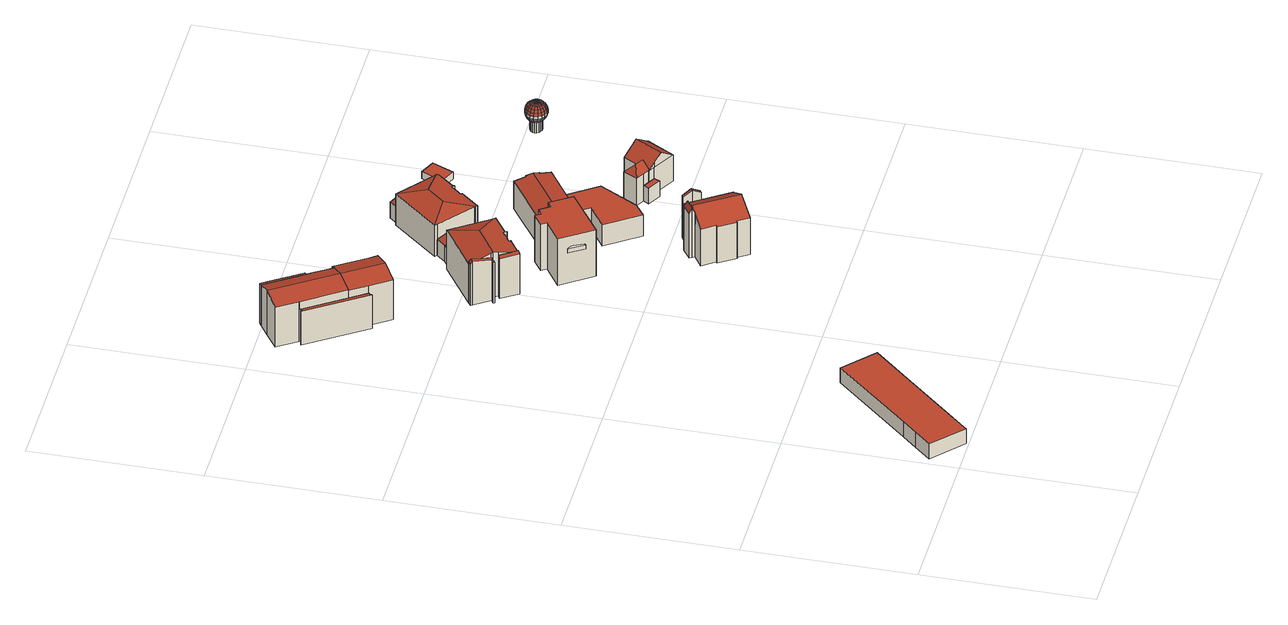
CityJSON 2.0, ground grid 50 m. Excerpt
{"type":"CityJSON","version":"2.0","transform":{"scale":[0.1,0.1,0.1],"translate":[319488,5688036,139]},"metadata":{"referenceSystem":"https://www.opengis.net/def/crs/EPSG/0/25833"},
"CityObjects":{
"building1":{"type":"Building","attributes":{"Dachtyp_tdc":"tdcPolyFlatRoof","Gemeindeschluessel":14713000,"Dachneigung":0,"QualitaetDacherkennung":62,"Geometrietyp2DReferenz":"3000","function":"31001_9998","roofType":"1000","measuredHeight":4.95},"geometry":[{"type":"MultiSurface","lod":"2","boundaries":[[[0,1,2,3]],[[1,4,5,2]],[[4,6,7,5]],[[6,8,9,7]],[[8,10,11,9]],[[10,12,13,11]],[[12,14,15,13]],[[14,16,17,15]],[[16,0,3,17]],[[16,14,12,10,8,6,4,1,0]],[[3,2,5,7,9,11,13,15,17]]],"semantics":{"surfaces":[{"type":"WallSurface"},{"type":"RoofSurface"},{"type":"GroundSurface"}],"values":[0,0,0,0,0,0,0,0,0,1,2]}}]},
"building2":{"type":"Building","attributes":{"Gemeindeschluessel":14713000,"Geometrietyp2DReferenz":"3000","function":"31001_9998","roofType":"9999"},"children":["building2-1","building2-2","building2-3","building2-4","building2-5","building2-6"]},
"building2-1":{"type":"BuildingPart","attributes":{"Dachtyp_tdc":"tdcFreeFormRoof","Dachneigung":65.23,"QualitaetDacherkennung":29,"Geometrietyp2DReferenz":"3000","roofType":"5000","measuredHeight":11.98},"parents":["building2"],"geometry":[{"type":"MultiSurface","lod":"2","boundaries":[[[18,19,20,21]],[[19,22,23,20]],[[22,24,25,23]],[[26,24,22]],[[27,26,22,19]],[[27,19,18]],[[26,27,18,24]],[[21,20,23,25]],[[21,25,24,18]]],"semantics":{"surfaces":[{"type":"WallSurface"},{"type":"RoofSurface"},{"type":"GroundSurface"},{"type":"ClosureSurface"}],"values":[0,0,0,1,1,1,1,2,3]}}]},
"building2-2":{"type":"BuildingPart","attributes":{"Dachtyp_tdc":"tdcPolyFlatRoof","Dachneigung":17.29,"QualitaetDacherkennung":44,"Geometrietyp2DReferenz":"3000","roofType":"2100","measuredHeight":13.89},"parents":["building2"],"geometry":[{"type":"MultiSurface","lod":"2","boundaries":[[[28,29,30,31,32]],[[33,34,35,36]],[[34,37,38,39,35]],[[37,34,33,29,28]],[[31,30,36,35,39]],[[29,33,36,30]],[[32,38,37,28]],[[32,31,39,38]]],"semantics":{"surfaces":[{"type":"WallSurface"},{"type":"RoofSurface"},{"type":"GroundSurface"},{"type":"ClosureSurface"}],"values":[0,0,0,1,2,3,0,3]}}]},
"building2-3":{"type":"BuildingPart","attributes":{"Dachtyp_tdc":"tdcPolyFlatRoof","Dachneigung":16.34,"QualitaetDacherkennung":50,"Geometrietyp2DReferenz":"3000","roofType":"2100","measuredHeight":11.45},"parents":["building2"],"geometry":[{"type":"MultiSurface","lod":"2","boundaries":[[[40,41,42,43]],[[41,44,45,42]],[[44,46,47,45]],[[46,48,49,47]],[[48,50,51,49]],[[52,53,54,55]],[[53,56,57,54]],[[56,58,59,57]],[[58,40,43,59]],[[58,56,53,52,60,50,48,46,44,41,40]],[[43,42,45,47,49,51,61,55,54,57,59]],[[61,51,50,60]],[[55,61,60,52]]],"semantics":{"surfaces":[{"type":"WallSurface"},{"type":"RoofSurface"},{"type":"GroundSurface"},{"type":"ClosureSurface"}],"values":[0,0,0,0,0,0,0,0,0,1,2,3,3]}}]},
"building2-4":{"type":"BuildingPart","attributes":{"Dachtyp_tdc":"tdcFreeFormRoof","Dachneigung":68.12,"QualitaetDacherkennung":33,"Geometrietyp2DReferenz":"3000","roofType":"5000","measuredHeight":12.16},"parents":["building2"],"geometry":[{"type":"MultiSurface","lod":"2","boundaries":[[[38,62,63,39]],[[62,64,65,63]],[[64,32,31,65]],[[66,32,64]],[[67,66,64,62]],[[67,62,38]],[[66,67,38,32]],[[39,63,65,31]],[[39,31,32,38]]],"semantics":{"surfaces":[{"type":"WallSurface"},{"type":"RoofSurface"},{"type":"GroundSurface"},{"type":"ClosureSurface"}],"values":[0,0,0,1,1,1,1,2,3]}}]},
"building2-5":{"type":"BuildingPart","attributes":{"Dachtyp_tdc":"tdcGableRoof","Dachneigung":14.83,"QualitaetDacherkennung":77,"Geometrietyp2DReferenz":"3000","roofType":"3100","measuredHeight":15.1},"parents":["building2"],"geometry":[{"type":"MultiSurface","lod":"2","boundaries":[[[68,69,70,71]],[[69,72,73,70]],[[72,74,75,73]],[[74,76,77,78,75]],[[79,80,49,51,50]],[[80,81,82,49]],[[81,83,84,82]],[[83,33,36,84]],[[29,68,71,30]],[[83,81,80,79,85,86]],[[86,87,76,74,72,69,68,29,33,83]],[[71,70,73,75,78,88,61,51,49,82,84,36,30]],[[88,78,77,89]],[[89,77,76,87,86]],[[85,90,86]],[[88,89,90,60,61]],[[90,89,86]],[[79,50,60,90,85]],[[50,51,61,60]],[[33,29,30,36]]],"semantics":{"surfaces":[{"type":"WallSurface"},{"type":"RoofSurface"},{"type":"GroundSurface"},{"type":"ClosureSurface"}],"values":[0,0,0,0,0,0,0,0,0,1,1,2,3,3,0,3,3,0,3,3]}}]},
"building2-6":{"type":"BuildingPart","attributes":{"Dachtyp_tdc":"tdcGableRoof","Dachneigung":15.19,"QualitaetDacherkennung":74,"Geometrietyp2DReferenz":"3000","roofType":"3100","measuredHeight":15.12},"parents":["building2"],"geometry":[{"type":"MultiSurface","lod":"2","boundaries":[[[91,92,93,25,24]],[[92,94,95,93]],[[94,96,52,55,95]],[[77,97,18,21,78]],[[92,91,97,76,87,86,98]],[[96,94,98,86,90]],[[77,76,97]],[[92,98,94]],[[25,93,95,55,61,88,78,21]],[[60,52,96,90]],[[55,52,60,61]],[[78,88,89,77]],[[88,61,60,90,89]],[[24,18,97,91]],[[24,25,21,18]],[[86,87,76,77,89]],[[86,89,90]]],"semantics":{"surfaces":[{"type":"WallSurface"},{"type":"RoofSurface"},{"type":"GroundSurface"},{"type":"ClosureSurface"}],"values":[0,0,0,0,1,1,0,0,2,0,3,3,3,0,3,3,3]}}]},
"building3":{"type":"Building","attributes":{"Gemeindeschluessel":14713000,"Geometrietyp2DReferenz":"3000","function":"31001_9998","roofType":"9999"},"children":["building3-1","building3-2","building3-3","building3-4"]},
"building3-1":{"type":"BuildingPart","attributes":{"Dachtyp_tdc":"tdcHipAndGableRoof","Dachneigung":14.67,"QualitaetDacherkennung":50,"Geometrietyp2DReferenz":"3000","roofType":"5000","measuredHeight":15.22},"parents":["building3"],"geometry":[{"type":"MultiSurface","lod":"2","boundaries":[[[99,100,101,102]],[[100,103,104,101]],[[103,105,106,104]],[[105,107,108,106]],[[107,109,110,108]],[[109,111,112,110]],[[111,113,114,112]],[[113,115,116,114]],[[115,117,118,116]],[[119,120,121,122,123]],[[120,124,125,126,121]],[[127,128,129,130]],[[128,131,132,133,129]],[[134,135,136]],[[134,137,138,135]],[[137,139,140,138]],[[139,141,142,140]],[[141,99,102,142]],[[137,134,131,128,143]],[[128,127,144,145,124,120,143]],[[120,119,146,117,115,113,111,109,107,105,103,100,99,141,139,137,143]],[[102,101,104,106,108,110,112,114,116,118,122,121,126,147,130,129,133,135,138,140,142]],[[123,146,119]],[[122,118,117,146,123]],[[145,125,124]],[[144,147,126,125,145]],[[127,130,147,144]],[[136,148,132,131,134]],[[136,135,133,132]],[[136,132,148]]],"semantics":{"surfaces":[{"type":"WallSurface"},{"type":"RoofSurface"},{"type":"GroundSurface"},{"type":"ClosureSurface"}],"values":[0,0,0,0,0,0,0,0,0,0,0,0,0,0,0,0,0,0,1,1,1,2,0,3,0,3,3,0,3,3]}}]},
"building3-2":{"type":"BuildingPart","attributes":{"Dachtyp_tdc":"tdcGableRoof","Dachneigung":14.58,"QualitaetDacherkennung":12,"Geometrietyp2DReferenz":"3000","roofType":"3100","measuredHeight":7.41},"parents":["building3"],"geometry":[{"type":"MultiSurface","lod":"2","boundaries":[[[149,136,135,150]],[[132,151,152,133]],[[151,149,150,152]],[[149,151,153]],[[136,149,153,148]],[[151,132,148,153]],[[150,135,133,152]],[[133,135,136,132]],[[132,136,148]]],"semantics":{"surfaces":[{"type":"WallSurface"},{"type":"RoofSurface"},{"type":"GroundSurface"},{"type":"ClosureSurface"}],"values":[0,0,0,0,1,1,2,3,3]}}]},
"building3-3":{"type":"BuildingPart","attributes":{"Dachtyp_tdc":"tdcGableRoof","Dachneigung":10.53,"QualitaetDacherkennung":10,"Geometrietyp2DReferenz":"3000","roofType":"3100","measuredHeight":14.84},"parents":["building3"],"geometry":[{"type":"MultiSurface","lod":"2","boundaries":[[[125,154,155,126]],[[154,156,157,155]],[[156,158,159,157]],[[158,160,161,159]],[[160,162,163,161]],[[162,164,127,130,163]],[[160,158,156,154,125,145,165]],[[165,164,162,160]],[[147,126,155,157,159,161,163,130]],[[145,144,165]],[[125,126,147,144,145]],[[144,127,164,165]],[[147,130,127,144]]],"semantics":{"surfaces":[{"type":"WallSurface"},{"type":"RoofSurface"},{"type":"GroundSurface"},{"type":"ClosureSurface"}],"values":[0,0,0,0,0,0,1,1,2,0,3,0,3]}}]},
"building3-4":{"type":"BuildingPart","attributes":{"Dachtyp_tdc":"tdcPolyFlatRoof","Dachneigung":15.26,"QualitaetDacherkennung":42,"Geometrietyp2DReferenz":"3000","roofType":"2100","measuredHeight":13.97},"parents":["building3"],"geometry":[{"type":"MultiSurface","lod":"2","boundaries":[[[166,123,122,167]],[[168,169,170,118,117]],[[169,166,167,170]],[[169,168,146,123,166]],[[167,122,118,170]],[[168,117,146]],[[117,118,122,123,146]]],"semantics":{"surfaces":[{"type":"WallSurface"},{"type":"RoofSurface"},{"type":"GroundSurface"},{"type":"ClosureSurface"}],"values":[0,0,0,1,2,0,3]}}]},
"building4":{"type":"Building","attributes":{"Gemeindeschluessel":14713000,"Geometrietyp2DReferenz":"3000","function":"31001_9998","roofType":"9999"},"children":["building4-1","building4-2","building4-3"]},
"building4-1":{"type":"BuildingPart","attributes":{"Dachtyp_tdc":"tdcGableRoof","Dachneigung":30.46,"QualitaetDacherkennung":59,"Geometrietyp2DReferenz":"3000","roofType":"3100","measuredHeight":16.02},"parents":["building4"],"geometry":[{"type":"MultiSurface","lod":"2","boundaries":[[[171,172,173,174]],[[172,175,176,177,173]],[[178,179,180,181]],[[179,171,174,180]],[[182,175,172,171]],[[171,179,178,182]],[[174,173,177,183,181,180]],[[184,176,175,182]],[[183,177,176,184]],[[178,181,185,184,182]],[[183,184,185,181]]],"semantics":{"surfaces":[{"type":"WallSurface"},{"type":"RoofSurface"},{"type":"GroundSurface"},{"type":"ClosureSurface"}],"values":[0,0,0,0,1,1,2,0,3,0,3]}}]},
"building4-2":{"type":"BuildingPart","attributes":{"Dachtyp_tdc":"tdcGableRoof","Dachneigung":29.22,"QualitaetDacherkennung":59,"Geometrietyp2DReferenz":"3000","roofType":"3100","measuredHeight":16.01},"parents":["building4"],"geometry":[{"type":"MultiSurface","lod":"2","boundaries":[[[186,187,188,189]],[[187,190,191,188]],[[190,192,193,191]],[[192,194,195,193]],[[194,196,197,195]],[[196,198,199,197]],[[198,200,201,199]],[[200,202,203,201]],[[202,204,205,203]],[[204,206,207,205]],[[206,208,209,207]],[[176,186,189,177]],[[210,211,208,206,204,202,200,198,196,194,192]],[[192,190,187,186,176,184,185,212,213,214,210]],[[189,188,191,193,195,197,199,201,203,205,207,209,215,216,181,183,177]],[[217,211,210]],[[215,209,208,211,217]],[[185,218,212]],[[214,217,210]],[[218,181,216,213,212]],[[215,217,214,213,216]],[[177,183,184,176]],[[183,181,218,185,184]]],"semantics":{"surfaces":[{"type":"WallSurface"},{"type":"RoofSurface"},{"type":"GroundSurface"},{"type":"ClosureSurface"}],"values":[0,0,0,0,0,0,0,0,0,0,0,0,1,1,2,0,3,0,0,3,3,3,3]}}]},
"building4-3":{"type":"BuildingPart","attributes":{"Dachtyp_tdc":"tdcFreeFormRoof","Dachneigung":67.08,"QualitaetDacherkennung":26,"Geometrietyp2DReferenz":"3000","roofType":"5000","measuredHeight":16.99},"parents":["building4"],"geometry":[{"type":"MultiSurface","lod":"2","boundaries":[[[219,220,221,222]],[[220,223,216,221]],[[223,218,181,216]],[[224,225,226,209,208]],[[225,219,222,226]],[[223,212,218,223,220,227]],[[220,219,225,227]],[[225,224,211,217,214,223,227]],[[222,221,216,181,216,215,209,226]],[[213,212,223]],[[216,181,218,212,213]],[[214,213,223]],[[208,211,224]],[[209,215,217,211,208]],[[215,216,213,214,217]]],"semantics":{"surfaces":[{"type":"WallSurface"},{"type":"RoofSurface"},{"type":"GroundSurface"},{"type":"ClosureSurface"}],"values":[0,0,0,0,0,1,1,1,2,0,3,0,0,3,3]}}]},
"building5":{"type":"Building","attributes":{"Gemeindeschluessel":14713000,"Geometrietyp2DReferenz":"3000","BezugspunktDach":"2000","function":"31001_9998"},"children":["building5-1","building5-2","building5-3"]},
"building5-1":{"type":"BuildingPart","attributes":{"Dachtyp_tdc":"tdcBarrelRoof","Dachneigung":34.78,"QualitaetDacherkennung":0,"Geometrietyp2DReferenz":"3000","measuredHeight":2.81},"parents":["building5"],"geometry":[{"type":"MultiSurface","lod":"2","boundaries":[[[228,229,230,231]],[[232,233,234,235]],[[231,230,236,237]],[[235,234,238,239]],[[237,236,240,241]],[[239,238,242,243]],[[241,240,244,245]],[[243,242,245,244]],[[229,228,246,247]],[[228,233,248,246]],[[233,232,249,248]],[[232,229,247,249]],[[233,228,231,237,241,245,242,238,234]],[[229,232,235,239,243,244,240,236,230]],[[247,246,248,249]]],"semantics":{"surfaces":[{"type":"RoofSurface"},{"type":"WallSurface"},{"type":"GroundSurface"}],"values":[0,0,0,0,0,0,0,0,1,1,1,1,1,1,2]}}]},
"building5-2":{"type":"BuildingPart","attributes":{"Dachtyp_tdc":"tdcFreeFormRoof","Dachneigung":89.73,"QualitaetDacherkennung":0,"Geometrietyp2DReferenz":"3000","measuredHeight":9.41},"parents":["building5"],"geometry":[{"type":"MultiSurface","lod":"2","boundaries":[[[250,251,252]],[[250,252,253]],[[250,253,254]],[[250,254,255]],[[250,255,256]],[[250,256,257]],[[250,257,258]],[[250,258,259]],[[250,259,260]],[[250,260,261]],[[250,261,262]],[[250,262,263]],[[250,263,264]],[[250,264,265]],[[250,265,266]],[[250,266,267]],[[250,267,268]],[[250,268,251]],[[251,269,270,252]],[[252,270,271,253]],[[253,271,272,254]],[[273,274,275,276]],[[276,275,277,278]],[[278,277,279,280]],[[280,279,281,282]],[[282,281,283,284]],[[284,283,285,286]],[[286,285,287,288]],[[288,287,289,290]],[[290,289,291,292]],[[292,291,293,294]],[[294,293,295,296]],[[296,295,297,298]],[[298,297,299,300]],[[257,301,302,258]],[[254,272,303,255]],[[255,303,304,256]],[[256,304,301,257]],[[258,302,305,259]],[[259,305,306,260]],[[260,306,307,261]],[[261,307,308,262]],[[262,308,309,263]],[[263,309,310,264]],[[267,311,312,268]],[[264,310,313,265]],[[265,313,314,266]],[[266,314,311,267]],[[268,312,269,251]],[[269,315,316,270]],[[270,316,317,271]],[[271,317,318,272]],[[272,318,319,303]],[[303,319,320,304]],[[304,320,321,301]],[[301,321,322,302]],[[302,322,323,305]],[[305,323,324,306]],[[306,324,325,307]],[[307,325,326,308]],[[308,326,327,309]],[[309,327,328,310]],[[310,328,329,313]],[[313,329,330,314]],[[314,330,331,311]],[[311,331,332,312]],[[312,332,315,269]],[[315,300,333,316]],[[316,333,334,317]],[[317,334,335,318]],[[318,335,336,319]],[[319,336,273,320]],[[320,273,276,321]],[[321,276,278,322]],[[322,278,280,323]],[[323,280,282,324]],[[324,282,284,325]],[[325,284,286,326]],[[326,286,288,327]],[[327,288,290,328]],[[331,296,298,332]],[[328,290,292,329]],[[329,292,294,330]],[[330,294,296,331]],[[332,298,300,315]],[[300,299,337,333]],[[333,337,338,334]],[[334,338,339,335]],[[335,339,340,336]],[[336,340,274,273]],[[341,342,343,344]],[[342,345,346,343]],[[345,347,348,346]],[[347,349,350,348]],[[349,351,352,350]],[[351,353,354,352]],[[353,355,356,354]],[[355,357,358,356]],[[357,359,360,358]],[[359,361,362,360]],[[361,363,364,362]],[[363,365,366,364]],[[365,367,368,366]],[[367,369,370,368]],[[369,371,372,370]],[[371,373,374,372]],[[373,375,376,374]],[[375,341,344,376]],[[299,377,378,337]],[[337,378,379,338]],[[338,379,380,339]],[[339,380,381,340]],[[340,381,382,274]],[[274,382,383,275]],[[275,383,384,277]],[[277,384,385,279]],[[279,385,386,281]],[[281,386,387,283]],[[283,387,388,285]],[[285,388,389,287]],[[287,389,390,289]],[[289,390,391,291]],[[291,391,392,293]],[[293,392,393,295]],[[295,393,394,297]],[[297,394,377,299]],[[377,395,396,378]],[[378,396,397,379]],[[379,397,398,380]],[[380,398,399,381]],[[381,399,400,382]],[[401,365,363,402]],[[402,363,361,403]],[[403,361,359,404]],[[404,359,357,405]],[[405,357,355,406]],[[406,355,353,407]],[[407,353,351,408]],[[408,351,349,409]],[[409,349,347,410]],[[410,347,345,411]],[[411,345,342,412]],[[412,342,341,413]],[[413,341,375,414]],[[344,343,346,348,350,352,354,356,358,360,362,364,366,368,370,372,374,376]],[[389,415,416,390]],[[386,417,418,387]],[[387,418,419,388]],[[388,419,415,389]],[[390,416,420,391]],[[391,420,421,392]],[[392,421,422,393]],[[393,422,423,394]],[[394,423,395,377]],[[395,414,424,396]],[[396,424,425,397]],[[397,425,426,398]],[[398,426,427,399]],[[399,427,401,400]],[[400,401,402,428]],[[428,402,403,429]],[[429,403,404,430]],[[430,404,405,417]],[[417,405,406,418]],[[418,406,407,419]],[[419,407,408,415]],[[415,408,409,416]],[[416,409,410,420]],[[420,410,411,421]],[[421,411,412,422]],[[382,400,428,383]],[[383,428,429,384]],[[384,429,430,385]],[[385,430,417,386]],[[422,412,413,423]],[[423,413,414,395]],[[414,375,373,424]],[[424,373,371,425]],[[425,371,369,426]],[[426,369,367,427]],[[427,367,365,401]]],"semantics":{"surfaces":[{"type":"RoofSurface"},{"type":"WallSurface"},{"type":"GroundSurface"}],"values":[0,0,0,0,0,0,0,0,0,0,0,0,0,0,0,0,0,0,0,0,0,0,0,0,0,0,0,0,0,0,0,0,0,0,0,0,0,0,0,0,0,0,0,0,0,0,0,0,0,0,0,0,0,0,0,0,0,0,0,0,0,0,0,0,0,0,0,0,0,0,0,0,0,0,0,0,0,0,0,0,0,0,0,0,0,0,0,0,0,0,1,1,1,1,1,1,1,1,1,1,1,1,1,1,1,1,1,1,1,1,1,1,1,1,1,1,1,1,1,1,1,1,1,1,1,1,2,2,2,2,2,2,2,2,2,2,2,2,2,2,2,2,2,2,2,2,2,2,2,2,2,2,2,2,2,2,2,2,2,2,2,2,2,2,2,2,2,2,2,2,2,2,2,2,2,2,2,2,2,2,2]}}]},
"building5-3":{"type":"BuildingPart","attributes":{"Dachtyp_tdc":"tdcHipRoof","Dachneigung":0,"QualitaetDacherkennung":0,"Geometrietyp2DReferenz":"3000","measuredHeight":15.72},"parents":["building5"],"geometry":[{"type":"MultiSurface","lod":"2","boundaries":[[[431,432,433,434,435,436,437,438,439,440]],[[440,439,441,442]],[[439,438,443,441]],[[438,437,444,443]],[[437,436,445,444]],[[436,435,446,445]],[[435,434,447,446]],[[434,433,448,447]],[[433,432,449,448]],[[432,431,450,449]],[[431,440,442,450]],[[442,441,443,444,445,446,447,448,449,450]]],"semantics":{"surfaces":[{"type":"RoofSurface"},{"type":"WallSurface"},{"type":"GroundSurface"}],"values":[0,1,1,1,1,1,1,1,1,1,1,2]}}]},
"building6":{"type":"Building","attributes":{"Gemeindeschluessel":14713000,"Geometrietyp2DReferenz":"3000","function":"31001_9998","roofType":"9999"},"children":["building6-1","building6-2","building6-3"]},
"building6-1":{"type":"BuildingPart","attributes":{"Dachtyp_tdc":"tdcGableRoof","Dachneigung":10.23,"QualitaetDacherkennung":22,"Geometrietyp2DReferenz":"3000","roofType":"3100","measuredHeight":6.64},"parents":["building6"],"geometry":[{"type":"MultiSurface","lod":"2","boundaries":[[[451,452,150,453]],[[452,151,152,150]],[[151,454,455,152]],[[151,452,456]],[[452,451,457,456]],[[454,151,456,457]],[[453,150,152,455]],[[453,455,454,451]],[[451,454,457]]],"semantics":{"surfaces":[{"type":"WallSurface"},{"type":"RoofSurface"},{"type":"GroundSurface"},{"type":"ClosureSurface"}],"values":[0,0,0,0,1,1,2,3,3]}}]},
"building6-2":{"type":"BuildingPart","attributes":{"Dachtyp_tdc":"tdcGableRoof","Dachneigung":12.07,"QualitaetDacherkennung":21,"Geometrietyp2DReferenz":"3000","roofType":"3100","measuredHeight":6.63},"parents":["building6"],"geometry":[{"type":"MultiSurface","lod":"2","boundaries":[[[458,459,460,461]],[[462,463,464,465]],[[463,458,461,464]],[[458,463,466]],[[459,458,466,467]],[[463,462,467,466]],[[461,460,465,464]],[[465,460,459,462]],[[462,459,467]]],"semantics":{"surfaces":[{"type":"WallSurface"},{"type":"RoofSurface"},{"type":"GroundSurface"},{"type":"ClosureSurface"}],"values":[0,0,0,0,1,1,2,3,3]}}]},
"building6-3":{"type":"BuildingPart","attributes":{"Dachtyp_tdc":"tdcHipRoof","Dachneigung":11.24,"QualitaetDacherkennung":64,"Geometrietyp2DReferenz":"3000","roofType":"3200","measuredHeight":12.32},"parents":["building6"],"geometry":[{"type":"MultiSurface","lod":"2","boundaries":[[[468,469,470,471]],[[469,472,473,470]],[[472,474,475,473]],[[474,476,477,475]],[[476,478,479,477]],[[478,480,481,479]],[[480,482,483,481]],[[482,484,485,483]],[[484,486,487,485]],[[486,488,453,487]],[[488,451,453]],[[489,490,491,455,454]],[[490,492,493,491]],[[492,494,462,465,493]],[[495,460,459]],[[495,496,497,460]],[[496,498,499,497]],[[498,500,501,499]],[[500,468,471,501]],[[496,495,494,492,502]],[[490,489,488,486,503]],[[492,490,503,502]],[[486,484,482,480,478,476,474,472,469,468,500,498,496,502,503]],[[471,470,473,475,477,479,481,483,485,487,453,455,491,493,465,460,497,499,501]],[[489,454,457,451,488]],[[454,455,453,451]],[[454,451,457]],[[459,467,462,494,495]],[[459,460,465,462]],[[459,462,467]]],"semantics":{"surfaces":[{"type":"WallSurface"},{"type":"RoofSurface"},{"type":"GroundSurface"},{"type":"ClosureSurface"}],"values":[0,0,0,0,0,0,0,0,0,0,0,0,0,0,0,0,0,0,0,1,1,1,1,2,0,3,3,0,3,3]}}]},
"building7":{"type":"Building","attributes":{"Dachtyp_tdc":"tdcPolyFlatRoof","Gemeindeschluessel":14713000,"Dachneigung":0,"QualitaetDacherkennung":73,"Geometrietyp2DReferenz":"3000","function":"31001_9998","roofType":"1000","measuredHeight":7.07},"geometry":[{"type":"MultiSurface","lod":"2","boundaries":[[[504,505,506,507]],[[505,508,509,506]],[[508,510,511,509]],[[510,512,513,511]],[[512,514,515,513]],[[514,516,517,515]],[[516,504,507,517]],[[516,514,512,510,508,505,504]],[[507,506,509,511,513,515,517]]],"semantics":{"surfaces":[{"type":"WallSurface"},{"type":"RoofSurface"},{"type":"GroundSurface"}],"values":[0,0,0,0,0,0,0,1,2]}}]},
"building8":{"type":"Building","attributes":{"Dachtyp_tdc":"tdcGableRoof","Gemeindeschluessel":14713000,"Dachneigung":10.32,"QualitaetDacherkennung":30,"Geometrietyp2DReferenz":"3000","function":"31001_9998","roofType":"3100","measuredHeight":10.33},"geometry":[{"type":"MultiSurface","lod":"2","boundaries":[[[518,519,520,521]],[[519,522,523,520]],[[522,524,525,523]],[[524,526,527,525]],[[526,528,529,527]],[[528,530,531,529]],[[530,532,513,531]],[[532,533,511,513]],[[533,534,535,511]],[[534,536,537,535]],[[536,538,539,537]],[[538,540,541,539]],[[540,542,543,541]],[[542,518,521,543]],[[538,536,534,533,532,530,528,526,524]],[[524,522,519,518,542,540,538]],[[521,520,523,525,527,529,531,513,511,535,537,539,541,543]]],"semantics":{"surfaces":[{"type":"WallSurface"},{"type":"RoofSurface"},{"type":"GroundSurface"}],"values":[0,0,0,0,0,0,0,0,0,0,0,0,0,0,1,1,2]}}]},
"building9":{"type":"Building","attributes":{"Dachtyp_tdc":"tdcPolyFlatRoof","Gemeindeschluessel":14713000,"Dachneigung":0,"QualitaetDacherkennung":21,"Geometrietyp2DReferenz":"3000","function":"31001_9998","roofType":"1000","measuredHeight":5.21},"geometry":[{"type":"MultiSurface","lod":"2","boundaries":[[[544,545,546,547]],[[545,548,549,546]],[[548,550,551,549]],[[550,552,553,551]],[[552,544,547,553]],[[552,550,548,545,544]],[[547,546,549,551,553]]],"semantics":{"surfaces":[{"type":"WallSurface"},{"type":"RoofSurface"},{"type":"GroundSurface"}],"values":[0,0,0,0,0,1,2]}}]},
"building10":{"type":"Building","attributes":{"Gemeindeschluessel":14713000,"Geometrietyp2DReferenz":"3000","function":"31001_9998","roofType":"9999"},"children":["building10-1","building10-2"]},
"building10-1":{"type":"BuildingPart","attributes":{"Dachtyp_tdc":"tdcGableRoof","Dachneigung":35.91,"QualitaetDacherkennung":73,"Geometrietyp2DReferenz":"3000","roofType":"3100","measuredHeight":12.46},"parents":["building10"],"geometry":[{"type":"MultiSurface","lod":"2","boundaries":[[[554,555,551,556]],[[555,557,558,551]],[[559,560,561,562]],[[560,563,564,561]],[[563,565,566,564]],[[565,554,556,566]],[[565,567,568,569,554]],[[559,557,570,569,568,560]],[[555,570,557]],[[554,569,570,555]],[[563,567,565]],[[560,568,567,563]],[[556,551,558,562,561,564,566]],[[562,558,557,559]]],"semantics":{"surfaces":[{"type":"WallSurface"},{"type":"RoofSurface"},{"type":"GroundSurface"},{"type":"ClosureSurface"}],"values":[0,0,0,0,0,0,1,1,0,0,0,0,2,3]}}]},
"building10-2":{"type":"BuildingPart","attributes":{"Dachtyp_tdc":"tdcHipAndGableRoof","Dachneigung":47.6,"QualitaetDacherkennung":67,"Geometrietyp2DReferenz":"3000","roofType":"5000","measuredHeight":11.56},"parents":["building10"],"geometry":[{"type":"MultiSurface","lod":"2","boundaries":[[[571,572,546,549]],[[572,573,574,546]],[[573,575,576,574]],[[575,577,559,562,576]],[[578,571,549,558,557]],[[575,573,579]],[[573,572,571,578,580,579]],[[577,575,579,580]],[[580,578,577]],[[549,546,574,576,562,558]],[[557,559,577,578]],[[557,558,562,559]]],"semantics":{"surfaces":[{"type":"WallSurface"},{"type":"RoofSurface"},{"type":"GroundSurface"},{"type":"ClosureSurface"}],"values":[0,0,0,0,0,1,1,1,0,2,0,3]}}]},
"building11":{"type":"Building","attributes":{"Dachtyp_tdc":"tdcPolyFlatRoof","Gemeindeschluessel":14713000,"Dachneigung":0,"QualitaetDacherkennung":59,"Geometrietyp2DReferenz":"3000","function":"31001_9998","roofType":"1000","measuredHeight":2.29},"geometry":[{"type":"MultiSurface","lod":"2","boundaries":[[[581,582,583,584]],[[582,585,586,583]],[[585,587,588,586]],[[587,581,584,588]],[[587,585,582,581]],[[584,583,586,588]]],"semantics":{"surfaces":[{"type":"WallSurface"},{"type":"RoofSurface"},{"type":"GroundSurface"}],"values":[0,0,0,0,1,2]}}]}
},
"vertices":[
[142,52,69],[129,37,69],[129,37,19],[142,52,19],[99,4,69],[99,4,19],[8,86,69],[8,86,19],[51,134,69],[51,134,19],[90,177,69],[90,177,19],[293,402,69],[293,402,19],[384,320,69],[384,320,19],[301,228,69],[301,228,19],
[319,1831,130],[326,1836,130],[326,1836,20],[319,1831,20],[388,1747,130],[388,1747,20],[380,1742,130],[380,1742,20],[382,1748,139],[325,1830,140],
[273,1898,155],[263,1891,159],[263,1891,20],[273,1898,20],[273,1898,130],[188,2000,159],[198,2007,155],[198,2007,20],[188,2000,20],[212,1987,155],[212,1987,130],[212,1987,20],
[126,1873,134],[129,1875,133],[129,1875,20],[126,1873,20],[132,1872,133],[132,1872,20],[143,1880,129],[143,1880,20],[140,1883,129],[140,1883,20],[141,1883,129],[141,1883,20],[256,1715,129],[245,1708,133],[245,1708,20],[256,1715,20],[247,1705,133],[247,1705,20],[243,1702,134],[243,1702,20],[223,1764,129],[223,1764,20],
[220,1992,130],[220,1992,20],[281,1903,130],[281,1903,20],[275,1904,141],[218,1986,141],
[270,1880,159],[272,1881,158],[272,1881,20],[270,1880,20],[302,1836,158],[302,1836,20],[301,1835,159],[301,1835,20],[309,1824,159],[309,1824,155],[309,1824,20],[141,1883,155],[140,1883,155],[101,1941,155],[101,1941,20],[151,1975,171],[151,1975,20],[223,1764,155],[272,1798,171],[299,1817,162],[272,1798,20],[272,1798,155],[223,1764,154],
[380,1742,155],[395,1721,155],[395,1721,20],[297,1655,154],[297,1655,20],[256,1715,154],[319,1831,155],[347,1689,171],
[586,1405,152],[583,1403,152],[583,1403,20],[586,1405,20],[576,1412,154],[576,1412,20],[568,1407,154],[568,1407,20],[569,1406,154],[569,1406,20],[551,1394,154],[551,1394,20],[550,1395,154],[550,1395,20],[542,1389,154],[542,1389,20],[546,1384,153],[546,1384,20],[499,1352,153],[499,1352,20],[466,1401,168],[458,1412,172],[458,1412,20],[466,1401,20],[466,1401,159],[455,1417,170],[455,1417,157],[455,1417,20],[418,1472,152],[555,1566,152],[555,1566,20],[418,1472,20],[559,1560,152],[559,1560,73],[559,1560,20],[631,1454,154],[631,1454,20],[631,1454,70],[633,1451,154],[633,1451,20],[637,1447,153],[637,1447,20],[583,1409,153],[583,1409,20],[548,1473,172],[421,1466,154],[438,1441,162],[485,1372,159],[421,1466,20],[604,1494,94],
[668,1488,72],[668,1488,20],[587,1579,74],[587,1579,20],[638,1522,94],
[434,1403,157],[434,1403,20],[432,1406,158],[432,1406,20],[442,1413,158],[442,1413,20],[411,1459,168],[411,1459,20],[407,1464,160],[407,1464,20],[418,1472,160],[421,1466,168],
[455,1394,156],[455,1394,20],[499,1352,159],[489,1345,156],[489,1345,20],
[873,954,166],[887,933,152],[887,933,6],[873,954,6],[879,927,152],[879,927,129],[879,927,6],[850,971,150],[858,976,150],[858,976,6],[850,971,6],[865,948,166],[865,948,6],[865,948,129],[850,971,129],
[931,850,129],[925,846,133],[925,846,6],[931,850,6],[880,816,165],[880,816,6],[878,814,166],[878,814,6],[876,813,165],[876,813,6],[825,778,130],[825,778,6],[803,811,130],[803,811,6],[800,809,128],[800,809,6],[767,857,128],[767,857,6],[770,860,130],[770,860,6],[744,898,130],[744,898,6],[780,922,154],[780,922,6],[797,934,166],[783,925,156],[814,946,154],[813,946,154],[811,944,156],[797,934,6],[813,946,6],[797,934,156],[850,971,52],
[771,936,156],[804,959,156],[804,959,6],[771,936,6],[813,946,156],[780,922,156],[775,929,175],[775,929,6],[802,948,176],
[604,1248,125],[581,1232,125],[584,1228,131],[607,1244,131],[611,1189,125],[634,1205,125],[631,1209,131],[609,1193,131],[588,1223,135],[611,1239,135],[628,1214,135],[605,1198,135],[592,1217,138],[615,1233,138],[624,1220,138],[601,1204,138],[596,1210,139],[619,1226,139],[604,1248,111],[581,1232,111],[634,1205,111],[611,1189,111],
[892,1393,375],[901,1393,374],[900,1396,374],[899,1399,374],[896,1401,374],[893,1402,374],[890,1402,374],[887,1401,374],[885,1399,374],[883,1396,374],[882,1393,374],[883,1389,374],[885,1387,374],[887,1385,374],[890,1384,374],[893,1384,374],[896,1385,374],[899,1387,374],[900,1389,374],[909,1393,370],[908,1399,370],[905,1404,370],[900,1408,370],[886,1422,356],[886,1424,347],[876,1420,347],[877,1418,356],[867,1413,347],[869,1412,356],[861,1404,347],[864,1403,356],[859,1393,347],[862,1393,356],[861,1382,347],[864,1382,356],[867,1372,347],[869,1374,356],[876,1365,347],[877,1367,356],[886,1361,347],[886,1363,356],[897,1361,347],[897,1363,356],[908,1365,347],[906,1367,356],[916,1372,347],[914,1374,356],[922,1382,347],[919,1382,356],[924,1393,347],[921,1393,356],[883,1408,370],[878,1404,370],[895,1410,370],[889,1410,370],[875,1399,370],[874,1393,370],[875,1387,370],[878,1381,370],[883,1377,370],[889,1375,370],[905,1381,370],[908,1387,370],[895,1375,370],[900,1377,370],[916,1393,364],[915,1401,364],[910,1408,364],[904,1414,364],[896,1417,364],[887,1417,364],[879,1414,364],[873,1408,364],[869,1401,364],[867,1393,364],[869,1384,364],[873,1377,364],[879,1371,364],[887,1368,364],[896,1368,364],[904,1371,364],[910,1377,364],[915,1384,364],[919,1403,356],[914,1412,356],[906,1418,356],[897,1422,356],[922,1404,347],[916,1413,347],[908,1420,347],[897,1424,347],[908,1387,315],[905,1381,315],[905,1381,281],[908,1387,281],[900,1378,315],[900,1378,281],[895,1376,315],[895,1376,281],[889,1376,315],[889,1376,281],[883,1378,315],[883,1378,281],[878,1381,315],[878,1381,281],[875,1387,315],[875,1387,281],[874,1393,315],[874,1393,281],[875,1399,315],[875,1399,281],[878,1404,315],[878,1404,281],[883,1408,315],[883,1408,281],[889,1410,315],[889,1410,281],[895,1410,315],[895,1410,281],[900,1408,315],[900,1408,281],[905,1404,315],[905,1404,281],[908,1399,315],[908,1399,281],[909,1393,315],[909,1393,281],[924,1393,338],[922,1404,338],[916,1413,338],[908,1420,338],[897,1424,338],[886,1424,338],[876,1420,338],[867,1413,338],[861,1404,338],[859,1393,338],[861,1382,338],[867,1372,338],[876,1365,338],[886,1361,338],[897,1361,338],[908,1365,338],[916,1372,338],[922,1382,338],[921,1393,329],[919,1403,329],[914,1412,329],[906,1418,329],[897,1422,329],[886,1422,329],[887,1417,321],[879,1414,321],[873,1408,321],[869,1401,321],[867,1393,321],[869,1384,321],[873,1377,321],[879,1371,321],[887,1369,321],[896,1369,321],[904,1371,321],[910,1377,321],[915,1384,321],[916,1393,321],[877,1367,329],[886,1364,329],[862,1393,329],[864,1383,329],[869,1374,329],[897,1364,329],[906,1367,329],[914,1374,329],[919,1383,329],[915,1401,321],[910,1408,321],[904,1414,321],[896,1417,321],[877,1418,329],[869,1412,329],[864,1403,329],
[721,1320,167],[704,1308,167],[683,1338,167],[666,1326,167],[655,1342,167],[619,1317,167],[630,1301,167],[564,1256,167],[628,1164,167],[763,1258,167],[628,1164,10],[763,1258,10],[564,1256,10],[630,1301,10],[619,1317,10],[655,1342,10],[666,1326,10],[683,1338,10],[704,1308,10],[721,1320,10],
[706,1522,73],[668,1488,74],[706,1522,20],[610,1605,73],[610,1605,20],[621,1541,87],[651,1570,87],
[850,1701,74],[823,1659,73],[823,1659,20],[850,1701,20],[725,1742,74],[748,1768,74],[748,1768,20],[725,1742,20],[801,1734,86],[776,1699,86],
[792,1600,127],[789,1597,127],[789,1597,20],[792,1600,20],[781,1604,129],[781,1604,20],[774,1596,129],[774,1596,20],[775,1596,129],[775,1596,20],[761,1580,129],[761,1580,20],[754,1573,129],[754,1573,20],[759,1569,128],[759,1569,20],[714,1516,128],[714,1516,20],[709,1520,129],[709,1520,20],[706,1522,129],[610,1605,125],[604,1610,125],[604,1610,20],[720,1746,125],[720,1746,20],[725,1742,126],[823,1659,129],[825,1657,130],[825,1657,20],[830,1653,128],[830,1653,20],[788,1603,128],[788,1603,20],[737,1660,143],[692,1607,143],
[832,1079,84],[762,1178,84],[762,1178,13],[832,1079,13],[833,1225,84],[833,1225,13],[803,1268,84],[803,1268,13],[869,1314,84],[869,1314,13],[936,1222,84],[936,1222,13],[872,1108,84],[872,1108,13],
[876,1452,105],[896,1422,112],[896,1422,13],[876,1452,13],[899,1424,112],[899,1424,13],[911,1406,116],[911,1406,13],[921,1391,113],[921,1391,13],[917,1389,113],[917,1389,13],[937,1361,107],[937,1361,13],[869,1314,107],[803,1268,107],[772,1246,107],[772,1246,13],[763,1258,109],[763,1258,13],[742,1289,116],[742,1289,13],[721,1320,109],[721,1320,13],[710,1337,105],[710,1337,13],
[984,1099,61],[994,1116,61],[994,1116,9],[984,1099,9],[1010,1107,61],[1010,1107,9],[1033,1095,61],[1033,1095,9],[1024,1077,61],[1024,1077,9],
[1101,1058,98],[1033,1095,98],[1101,1058,9],[1014,1105,98],[1014,1105,9],[1036,1145,98],[1058,1185,98],[1058,1185,9],[1036,1145,9],[1131,1146,98],[1131,1146,9],[1145,1138,99],[1145,1138,9],[1131,1146,110],[1102,1162,134],[1058,1081,134],[1033,1095,114],
[1010,1107,101],[994,1116,101],[969,1129,101],[969,1129,9],[991,1170,100],[991,1170,9],[1036,1145,100],[1014,1105,101],[1000,1139,125],[1025,1125,125],
[914,1661,43],[943,1725,43],[943,1725,20],[914,1661,20],[989,1705,43],[989,1705,20],[960,1641,43],[960,1641,20]
]}
